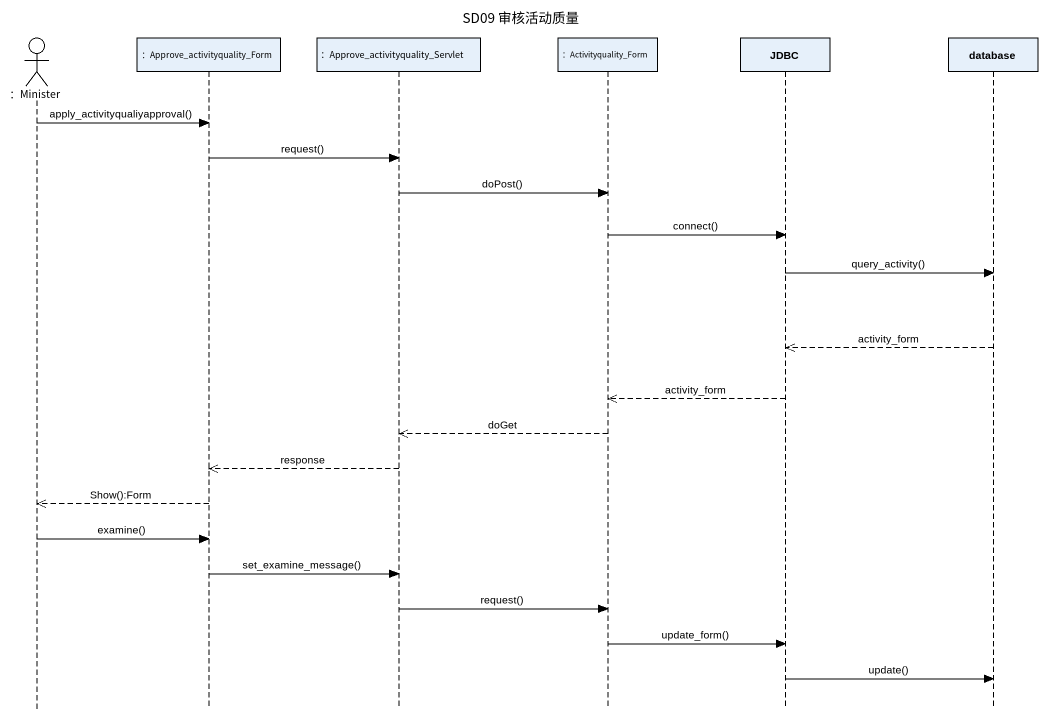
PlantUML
@startuml
title SD09 审核活动质量
hide footbox
actor "：Minister" as Minister
participant "：Approve_activityquality_Form" as Approve_activityquality_Form
participant "：Approve_activityquality_Servlet" as Approve_activityquality
participant "：Activityquality_Form" as Activityquality_Form
participant JDBC
participant "database" as database_

Minister -> Approve_activityquality_Form : apply_activityqualiyapproval()
Approve_activityquality_Form -> Approve_activityquality : request()
Approve_activityquality -> Activityquality_Form : doPost()
Activityquality_Form -> JDBC : connect()
JDBC -> database_ : query_activity()
database_ -->> JDBC : activity_form
JDBC -->> Activityquality_Form : activity_form
Activityquality_Form -->> Approve_activityquality : doGet
Approve_activityquality -->> Approve_activityquality_Form : response
Approve_activityquality_Form -->> Minister : Show():Form
Minister -> Approve_activityquality_Form : examine()
Approve_activityquality_Form -> Approve_activityquality : set_examine_message()
Approve_activityquality -> Activityquality_Form : request()
Activityquality_Form -> JDBC : update_form()
JDBC -> database_ : update()
@enduml
